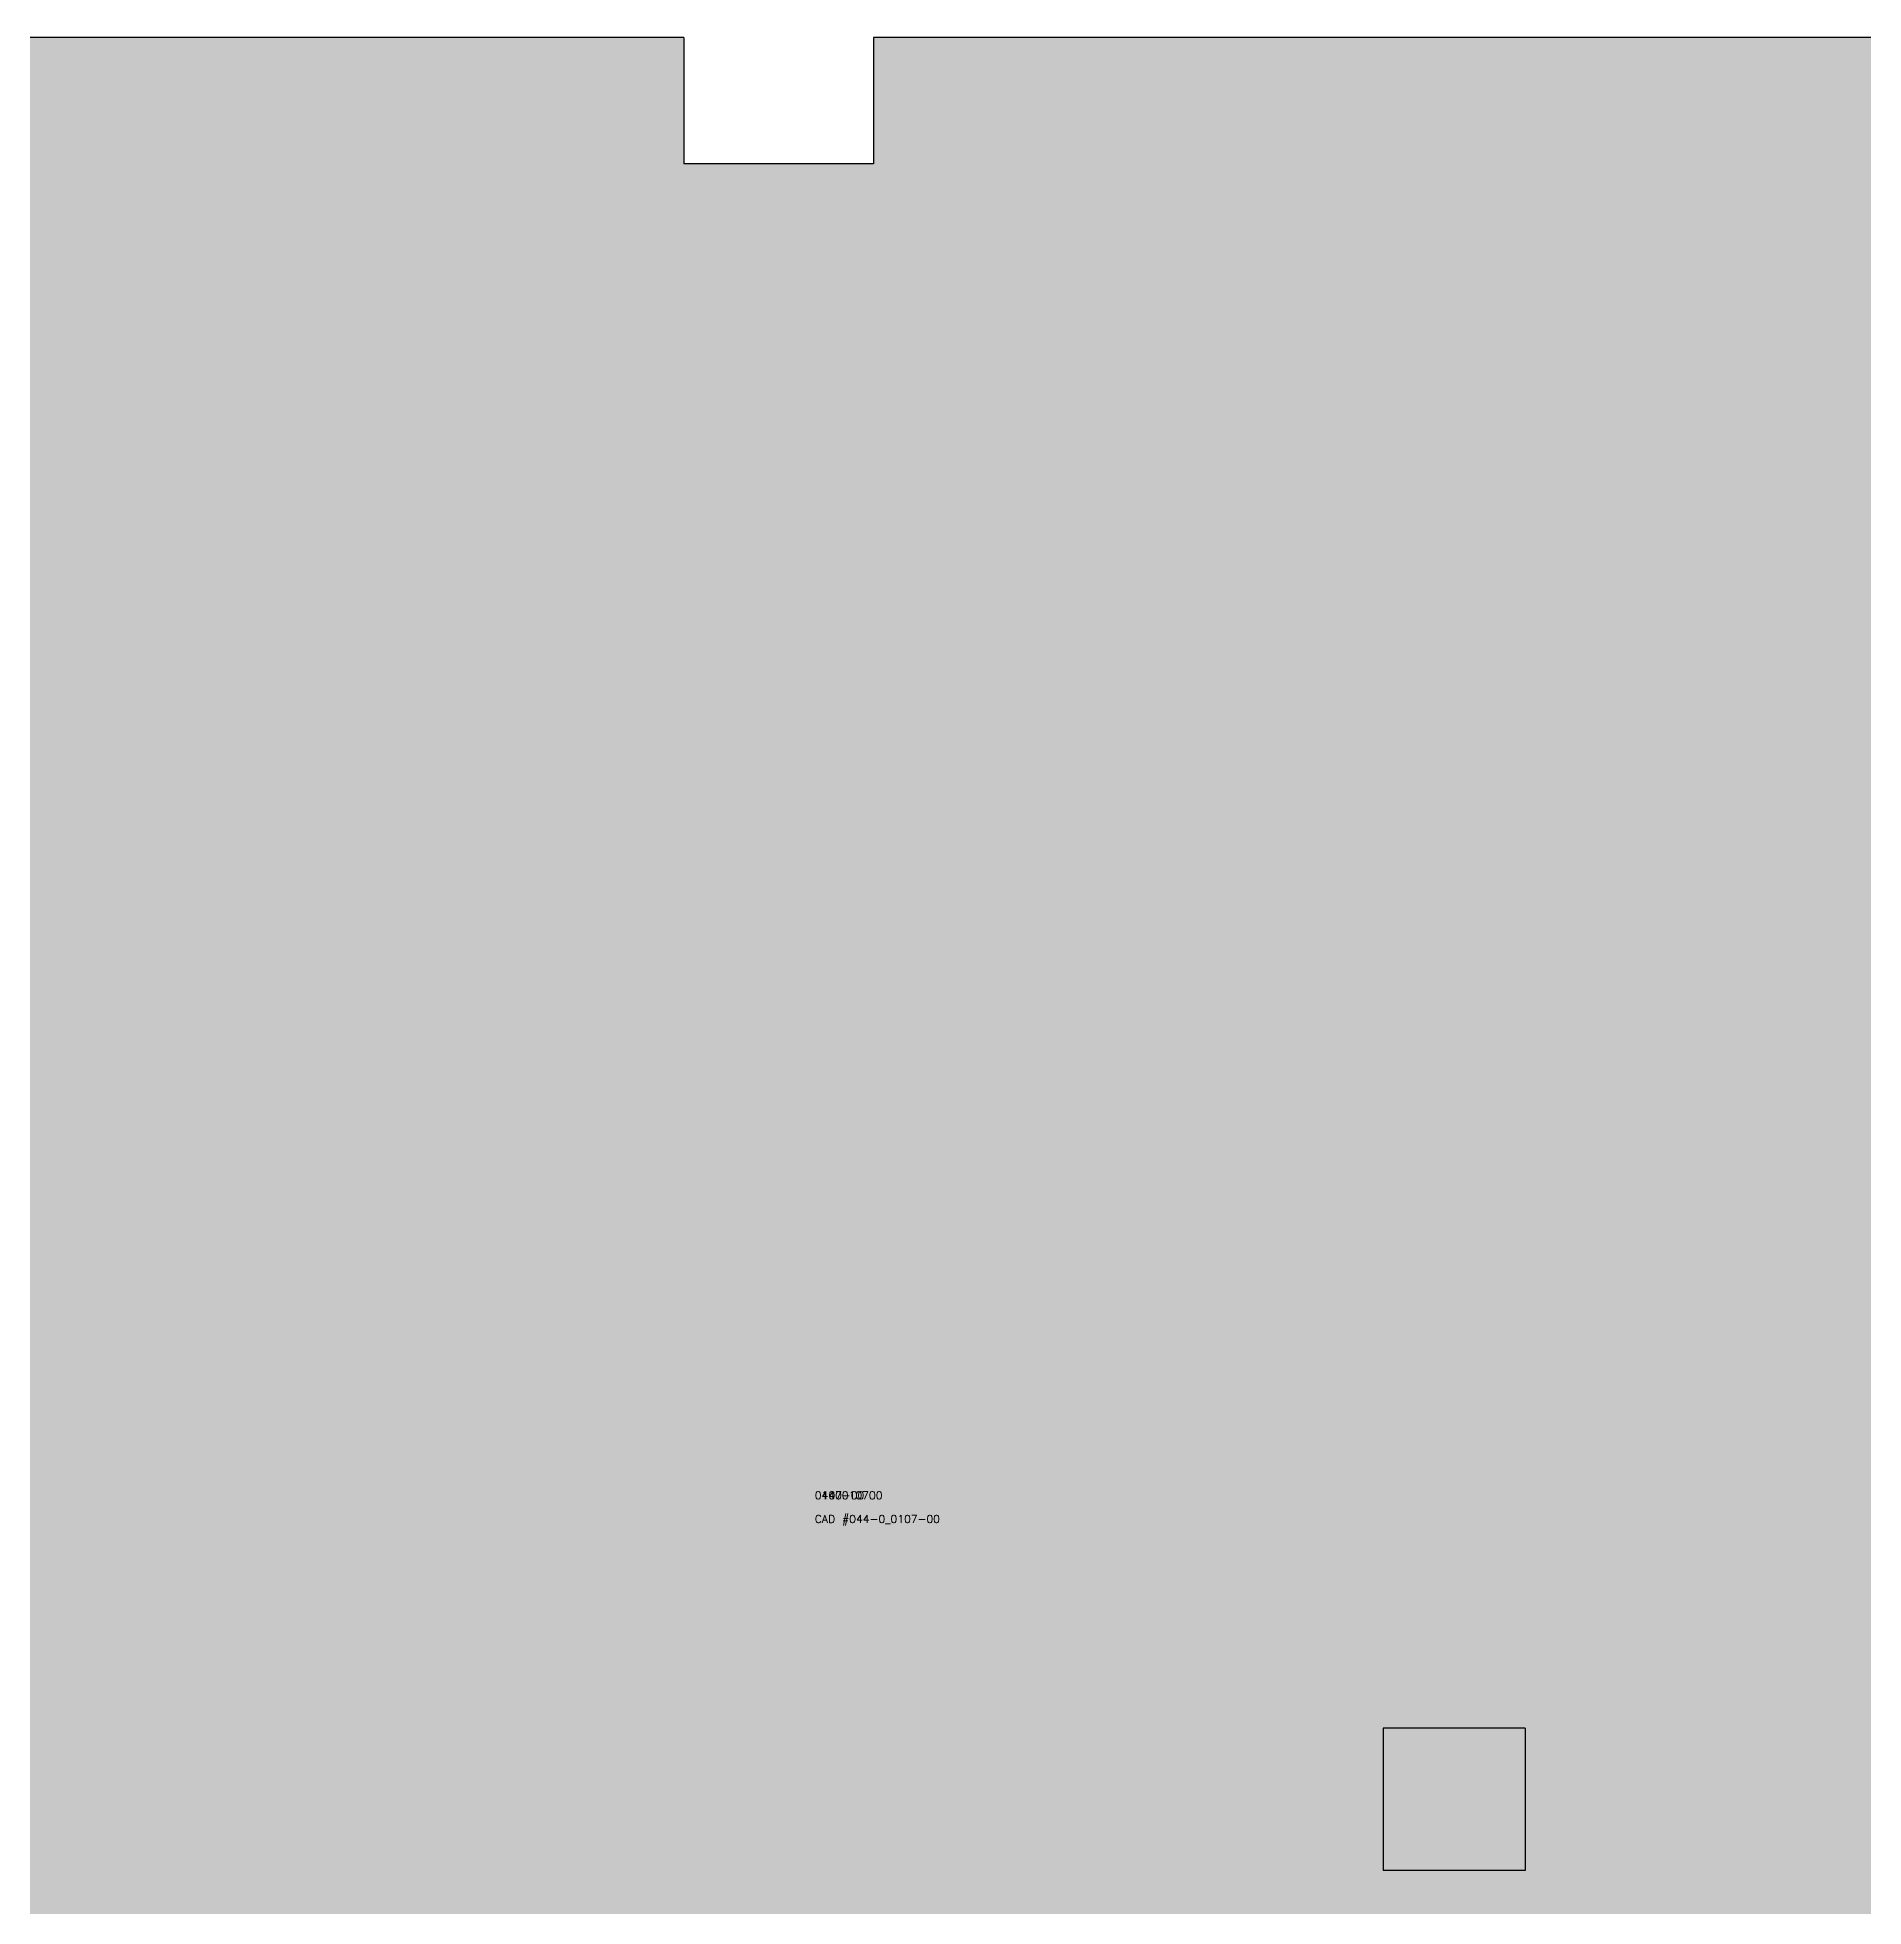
# Model space of a CAD drawing. Header units: inches. Extents: x 0 to 2615, y 0 to 2412.
# Drawn here: x 1780.3 to 2011.5, y 1845.4 to 2082 of the extents above; entities that cross this region are included whole.
import ezdxf

# ---------------------------------------------------------------- set-up
doc = ezdxf.new("R2010")
doc.units = ezdxf.units.IN
doc.header["$LTSCALE"] = 10
doc.header["$MEASUREMENT"] = 0
for name, color, linetype in [('A-IDEN-CNUM', 7, 'CONTINUOUS'), ('A-IDEN-RNUM', 7, 'CONTINUOUS'), ('A-IDEN-SNUM', 4, 'CONTINUOUS'), ('A-WALL', 5, 'CONTINUOUS'), ('Rooms-Category-Color', 7, 'CONTINUOUS'), ('Rooms-College-Color', 7, 'CONTINUOUS'), ('Rooms-Department-Color', 7, 'CONTINUOUS'), ('Rooms-Division-Color', 7, 'CONTINUOUS')]:
    doc.layers.add(name, color=color, linetype=linetype)
doc.styles.add('ROOMSNUMBER', font='txt.shx', dxfattribs={"height": 0.08333})

msp = doc.modelspace()

# ---------------------------------------------------------------- hatches: boundary and pattern name
at = {"layer": 'Rooms-Category-Color', "true_color": 0xffe090}
msp.add_hatch(color=41, dxfattribs=at).paths.add_polyline_path([(2101.11, 1652), (2125.11, 1652), (2125.11, 1636), (2340.11, 1636), (2340.11, 1652), (2364.11, 1652), (2364.11, 1636), (2422.11, 1636), (2422.11, 1722), (2426.15, 1722), (2462.15, 1722), (2533.11, 1722), (2533.11, 1636), (2603.11, 1636), (2603.11, 1846.96), (2587.12, 1846.96), (2587.12, 1870.96), (2603.11, 1870.96), (2603.11, 2081.96), (2364.11, 2081.96), (2364.11, 2065.96), (2340.11, 2065.96), (2340.11, 2081.96), (1886.11, 2081.96), (1886.11, 2065.96), (1862.11, 2065.96), (1862.11, 2081.96), (1621.11, 2081.96), (1621.11, 2055.96), (1621.11, 1986), (1721.11, 1986), (1721.11, 1758), (1775.11, 1758), (1775.11, 1636), (1862.11, 1636), (1862.11, 1652), (1886.11, 1652), (1886.11, 1636), (2101.11, 1636)])
at = {"layer": 'Rooms-College-Color', "true_color": 0xb2d6e9}
msp.add_hatch(color=254, dxfattribs=at).paths.add_polyline_path([(2101.11, 1652), (2125.11, 1652), (2125.11, 1636), (2340.11, 1636), (2340.11, 1652), (2364.11, 1652), (2364.11, 1636), (2422.11, 1636), (2422.11, 1722), (2426.15, 1722), (2462.15, 1722), (2533.11, 1722), (2533.11, 1636), (2603.11, 1636), (2603.11, 1846.96), (2587.12, 1846.96), (2587.12, 1870.96), (2603.11, 1870.96), (2603.11, 2081.96), (2364.11, 2081.96), (2364.11, 2065.96), (2340.11, 2065.96), (2340.11, 2081.96), (1886.11, 2081.96), (1886.11, 2065.96), (1862.11, 2065.96), (1862.11, 2081.96), (1621.11, 2081.96), (1621.11, 2055.96), (1621.11, 1986), (1721.11, 1986), (1721.11, 1758), (1775.11, 1758), (1775.11, 1636), (1862.11, 1636), (1862.11, 1652), (1886.11, 1652), (1886.11, 1636), (2101.11, 1636)])
at = {"layer": 'Rooms-Department-Color', "true_color": 0xb2d6e9}
msp.add_hatch(color=254, dxfattribs=at).paths.add_polyline_path([(2101.11, 1652), (2125.11, 1652), (2125.11, 1636), (2340.11, 1636), (2340.11, 1652), (2364.11, 1652), (2364.11, 1636), (2422.11, 1636), (2422.11, 1722), (2426.15, 1722), (2462.15, 1722), (2533.11, 1722), (2533.11, 1636), (2603.11, 1636), (2603.11, 1846.96), (2587.12, 1846.96), (2587.12, 1870.96), (2603.11, 1870.96), (2603.11, 2081.96), (2364.11, 2081.96), (2364.11, 2065.96), (2340.11, 2065.96), (2340.11, 2081.96), (1886.11, 2081.96), (1886.11, 2065.96), (1862.11, 2065.96), (1862.11, 2081.96), (1621.11, 2081.96), (1621.11, 2055.96), (1621.11, 1986), (1721.11, 1986), (1721.11, 1758), (1775.11, 1758), (1775.11, 1636), (1862.11, 1636), (1862.11, 1652), (1886.11, 1652), (1886.11, 1636), (2101.11, 1636)])
at = {"layer": 'Rooms-Division-Color', "true_color": 0xb2d6e9}
msp.add_hatch(color=254, dxfattribs=at).paths.add_polyline_path([(2101.11, 1652), (2125.11, 1652), (2125.11, 1636), (2340.11, 1636), (2340.11, 1652), (2364.11, 1652), (2364.11, 1636), (2422.11, 1636), (2422.11, 1722), (2426.15, 1722), (2462.15, 1722), (2533.11, 1722), (2533.11, 1636), (2603.11, 1636), (2603.11, 1846.96), (2587.12, 1846.96), (2587.12, 1870.96), (2603.11, 1870.96), (2603.11, 2081.96), (2364.11, 2081.96), (2364.11, 2065.96), (2340.11, 2065.96), (2340.11, 2081.96), (1886.11, 2081.96), (1886.11, 2065.96), (1862.11, 2065.96), (1862.11, 2081.96), (1621.11, 2081.96), (1621.11, 2055.96), (1621.11, 1986), (1721.11, 1986), (1721.11, 1758), (1775.11, 1758), (1775.11, 1636), (1862.11, 1636), (1862.11, 1652), (1886.11, 1652), (1886.11, 1636), (2101.11, 1636)])

# ---------------------------------------------------------------- linework, layer by layer
at = {"layer": 'A-WALL'}
for p, q in [((1862.11, 2081.96), (1549.11, 2081.96)), ((1862.11, 2081.96), (1862.11, 2065.96)), ((1886.11, 2081.96), (1886.11, 2065.96)), ((2089.11, 2081.96), (1886.11, 2081.96)), ((1886.11, 2065.96), (1862.11, 2065.96)), ((1950.62, 1867.96), (1950.62, 1849.96)), ((1968.62, 1867.96), (1950.62, 1867.96)), ((1968.62, 1867.96), (1968.62, 1849.96)), ((1968.62, 1849.96), (1950.62, 1849.96))]:
    msp.add_line(p, q, dxfattribs=at)

# ---------------------------------------------------------------- texts
at = {"layer": 'A-IDEN-CNUM', "style": 'ROOMSNUMBER'}
msp.add_text('CAD #044-0_0107-00', height=1, dxfattribs=at).set_placement((1878.69, 1893.94))
at = {"layer": 'A-IDEN-RNUM', "style": 'ROOMSNUMBER'}
msp.add_text('0107-00', height=1, dxfattribs=at).set_placement((1878.69, 1896.94))
at = {"layer": 'A-IDEN-SNUM', "style": 'ROOMSNUMBER'}
msp.add_text('0440010700', height=1, dxfattribs=at).set_placement((1878.69, 1896.94))

doc.saveas('drawing.dxf')
